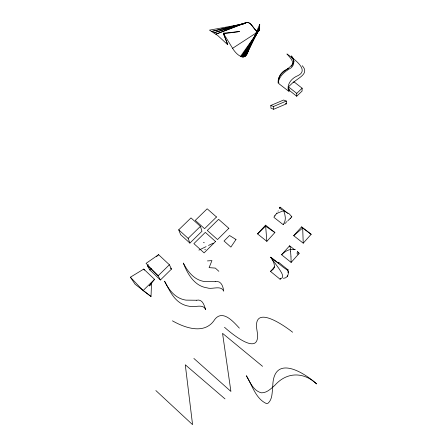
<?xml version="1.0" encoding="UTF-8"?>
<svg xmlns="http://www.w3.org/2000/svg" width="447" height="447" viewBox="0 0 447 447"><rect width="100%" height="100%" fill="white"/><g stroke="black" fill="none" stroke-linecap="round" stroke-linejoin="round"><path stroke-width="0.67" d="M232.596 48.298C236.564 55.193 246.023 62.725 248.431 49.902L259.713 24.468L259.528 28.77L258.673 31.335L232.596 48.298L223.31 33.195L227.746 44.739L217.762 35.525L209.492 30.145L243.581 23.92M296.719 96.228L296.752 93.384L302.138 88.204L293.841 81.717L288.455 86.858L288.477 89.735L296.719 96.228L302.071 91.076L302.138 88.204M151.628 282.912L149.466 285.951L154.528 279.347L143.755 269.088L130.39 277.201L143.118 290.55L151.025 296.495L151.533 282.839M278.738 262.953L278.71 262.506M288.952 91.752L289.539 88.97M239.553 31.586L223.288 33.195L224.97 37.531M283.582 210.682L284.689 213.688L285.298 217.415A27.189 17.612 23.4 0 1 284.745 221.645L283.258 224.696L273.938 217.376L274.313 216.331L275.765 214.415L277.481 213.141L283.605 210.693L289.164 213.789L291.897 216.834A1.246 0.799 44.4 0 1 291.762 216.722L291.226 216.264M246.638 54.445L259.696 26.63M245.967 55.422L259.668 27.166L245.258 56.166L259.64 27.669L244.52 56.685L259.601 28.133L243.755 56.998L259.551 28.569L242.961 57.121L259.5 28.971L242.145 57.065L259.439 29.34L241.319 56.842L259.372 29.675L240.469 56.473M280.113 207.542L279.9 207.928M279.766 208.162L279.52 207.81M279.705 208.268L282.18 209.961M278.241 210.8L277.995 211.207M276.889 212.995L276.626 213.409M275.117 215.7L274.888 216.03M291.427 66.379C295.238 62.155 289.572 57.065 286.918 53.947C291.5 57.322 310.576 69.542 297.948 75.644C291.774 78.074 286.516 84.058 288.499 91.099L278.939 83.74C277.464 77.929 280.744 72.034 286.125 69.693M205.207 249.471C204.687 249.968 204.899 249.728 204.989 249.705M274.603 266.87L270.519 271.424L280.096 279.246L280.61 278.671M287.756 270.647L288.265 270.077L278.677 262.339L278.168 262.903L277.749 262.635L271.011 257.455M294.389 249.577L289.617 245.794L281.565 254.74L291.126 262.417L299.183 253.388L297.384 251.957M303.228 243.174L311.162 234.306L301.624 226.875L293.69 235.67L303.228 243.174L302.686 227.987L301.624 226.875M266.848 241.352L274.888 232.529L265.579 225.148L257.539 233.893L266.848 241.352L265.579 225.148M291.003 217.739L291.645 217.086M290.958 217.79L290.472 218.276M290.053 218.689L290.31 218.438M143.118 290.55L154.528 279.347M169.385 264.764L158.121 275.821L160.417 279.984L171.475 269.088L169.385 264.764L158.579 254.667L146.063 263.372L158.121 275.821L147.337 265.607L148.315 264.652M290.22 218.522L289.885 218.851M189.897 243.09L188.148 238.368L200.429 226.355L190.981 217.912L178.722 229.814L180.622 234.653L189.897 243.09L201.96 231.25L200.429 226.355M160.417 279.984L149.801 269.91L151.242 268.507M156.623 256.572L158.579 254.667M289.539 219.192L288.768 219.93M257.539 233.893L265.579 226.204L274.888 232.529M293.232 82.723C297.719 77.907 309.989 73.878 302.217 65.703M288.371 220.304L288.645 220.047M287.851 220.784L287.667 220.952M286.901 221.645L286.192 222.271M285.555 222.824L285.281 223.053M293.69 235.67L302.686 227.987L311.162 234.306M285.125 223.182L284.705 223.534M281.565 254.74C284.8 251.583 288.74 248.867 293.433 249.515M271.564 270.58C277.039 267.574 273.34 260.886 270.67 257.176L283.376 267.345L287.784 270.379M270.519 271.424L271.167 270.899M283.638 224.4L283.314 224.651M244.755 23.378C247.18 21.065 250.359 23.188 251.868 25.445M278.665 263.032L278.196 262.903M245.928 22.657L215.918 34.145L245.47 22.892L213.923 32.771L244.995 23.199C248.957 20.473 251.885 25.49 254.013 28.234M286.594 69.419L288.416 68.425M198.915 250.124L206.089 246.632M208.475 245.47L213.247 243.146M258.433 31.536L257.612 31.653M273.665 109.269L286.376 103.855L286.337 101.056L283.61 100.022L270.821 105.458L270.96 108.235L273.665 109.269L273.542 106.498L270.821 105.458M273.542 106.498L286.337 101.056M244.995 23.199L211.783 31.43L243.844 23.741M257.902 31.692C260.355 30.502 259.428 26.736 259.713 24.468M283.37 278.291C286.767 278.325 288.991 274.961 288.153 271.793L288.209 272.441L288.153 271.793M223.416 33.754L239.341 31.536M293.534 249.504L295.4 249.543M207.436 260.914L211.951 260.595L209.101 267.641L215.337 268.105L218.857 271.312M285.292 103.441L286.376 103.855M172.419 320.829C184.438 327.629 203.301 334.585 213.554 321.22C221.477 308.084 232.764 320.985 239.357 328.137M292.612 332.227C284.203 325.522 252.069 302.988 257.014 330.568C261.998 358.734 232.122 334.172 224.506 327.271M256.997 31.379L255.276 29.793M151.025 296.495L135.111 284.253L130.39 277.201M288.455 86.858L296.752 93.384M256.667 31.15L254.74 29.15M204.139 242.799L204.061 242.715M262.551 366.328L222.55 333.345L230.909 391.438L193.875 358.444M286.119 212.007L280.453 207.369A1.162 0.531 40.8 0 0 280.28 207.235M286.482 212.303L286.845 212.604M287.572 213.208L287.929 213.51M225.003 398.892L185.287 364.791L192.568 424.65L155.852 390.544M178.722 229.814L188.148 238.368M170.463 268.144L171.475 269.088M298.557 252.795L297.356 251.359M223.31 33.195L224.584 35.162M203.916 242.654L203.703 242.352M255.097 29.586L254.192 28.468M254.555 28.926L252.047 25.663M270.67 257.176L278.76 268.312A33.223 15.522 49 0 1 280.75 271.458C282.085 273.408 284.326 277.878 280.716 278.682A6.381 3.04 47.9 0 0 280.073 279.219M143.755 269.088L144.392 270.15M147.337 265.607L149.801 269.91M225.489 38.744L227.741 44.471M289.617 245.794L290.394 248.007L290.561 251.426M290.589 251.594L290.975 256.79M288.086 271.312L288.159 271.888M291.126 262.417L290.975 257.008M279.615 207.81A17.422 2.291 11.8 0 1 280.051 207.179M287.929 269.927A5.358 0.458 40.1 0 1 288.181 270.005M299.104 253.203A3.475 0.754 57.6 0 1 298.501 252.566M296.886 253.013A7.767 0.816 55.2 0 1 297.937 254.416M272.737 387.119C271.972 392.522 272.536 399.484 267.932 403.311L266.518 403.613C255.695 398.785 252.153 385.191 246.358 375.737C250.085 382.202 253.477 390.996 261.562 392.846C267.021 392.846 271.022 388.594 274.883 385.286C286.75 371.865 303.485 371.647 316.61 383.928C302.541 371.161 272.893 354.085 272.737 387.119M293.975 61.44C290.88 69.944 276.872 71.805 278.19 83.159C278.85 76.711 284.018 72.218 289.187 69.011C293.908 66.977 295.562 61.077 291.528 57.395L291.522 55.83L292.947 57.976L293.975 61.44M287.589 276L287.382 276.33L287.589 276M235.994 239.497L230.875 247.09L224.031 241.006L229.557 235.508L235.994 239.497M215.543 241.514L204.083 252.879L193.881 243.626L205.324 232.373L215.543 241.514M228.853 228.316L217.521 239.553L207.302 230.434L218.611 219.315L228.853 228.316M216.493 216.991L204.581 228.68L195.283 220.377L207.173 208.799L216.493 216.991M215.197 281.694L204.787 281.604A23.16 21.802 -19.1 0 1 195.557 278.107C190.087 274.419 186.304 268.837 183.331 263.054C186.472 271.167 190.735 279.409 198.099 284.448A22.557 21.311 -19.4 0 0 207.095 287.868C212.264 289.768 221.081 284.812 223.74 291.215C223.103 286.533 221.209 280.191 215.197 281.694M196.462 300.244L185.98 300.127A23.44 22.121 -25.6 0 1 176.716 296.545C171.223 292.768 167.485 287.063 164.557 281.185C168.804 288.874 172.352 297.585 179.906 302.692A22.797 21.59 -26.3 0 0 188.925 306.195C194.104 308.123 203.05 303.122 205.642 309.631C204.223 305.206 202.519 298.741 196.462 300.244"/></g></svg>
